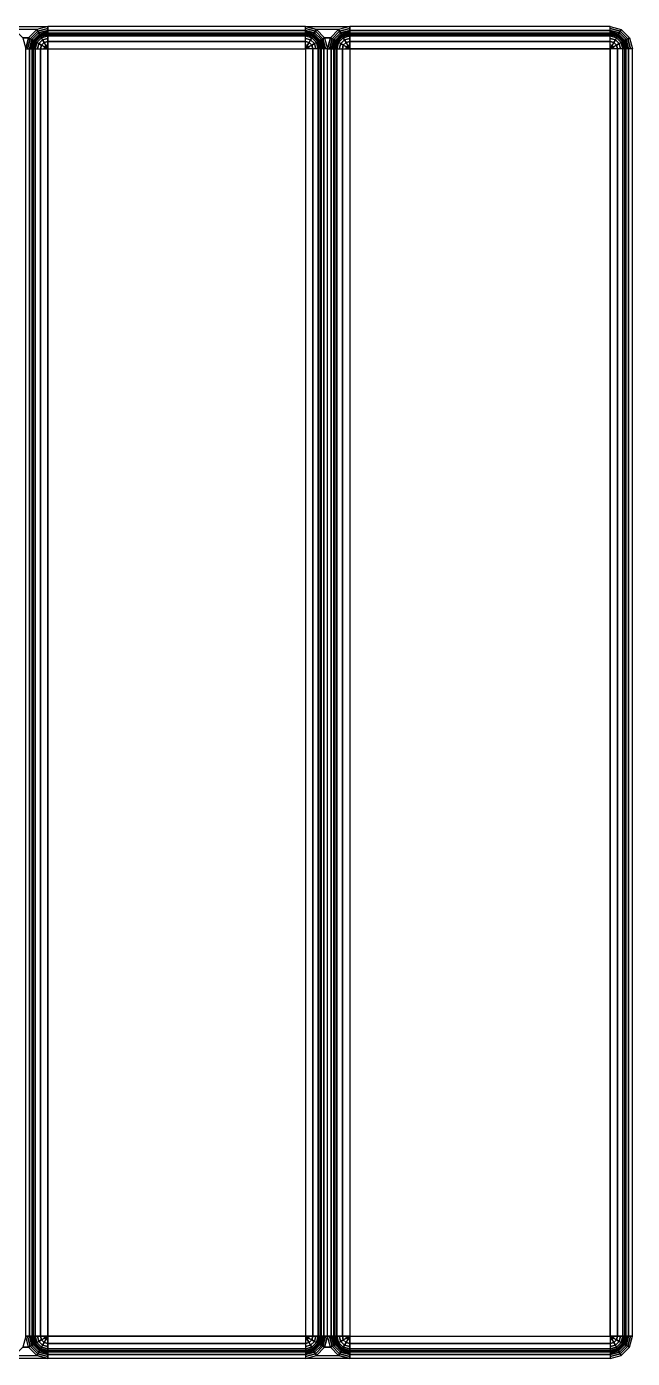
# Model space of a CAD drawing. Extents: x 0 to 500, y -450 to 0.
# Drawn here: x 295.3 to 500, y -450 to 0 of the extents above; entities that cross this region are included whole.
import ezdxf

# ---------------------------------------------------------------- set-up
doc = ezdxf.new("R2010")
doc.units = 0
doc.layers.add('BRANCO', color=7, linetype='CONTINUOUS')

msp = doc.modelspace()

# ---------------------------------------------------------------- linework, layer by layer
at = {"layer": 'BRANCO'}
for points in [[(291.25, -1, 45), (287.5, 0, 45), (302.5, 0, 45), (298.75, -1, 45)], [(299.07, -1.56, 44.91), (302.5, -0.64, 44.91), (302.5, 0, 45), (298.75, -1, 45)], [(389.5, 0, 45), (302.5, 0, 45), (302.5, -1.25, 44.67), (389.5, -1.25, 44.67)], [(393.25, -1, 45), (389.5, 0, 45), (404.5, 0, 45), (400.75, -1, 45)], [(392.92, -1.56, 44.91), (389.5, -0.64, 44.91), (389.5, 0, 45), (393.25, -1, 45)], [(401.07, -1.56, 44.91), (404.5, -0.64, 44.91), (404.5, 0, 45), (400.75, -1, 45)], [(492.5, 0, 45), (404.5, 0, 45), (404.5, -1.25, 44.67), (492.5, -1.25, 44.67)], [(495.92, -1.56, 44.91), (492.5, -0.64, 44.91), (492.5, 0, 45), (496.25, -1, 45)], [(298.75, -1, 45), (291.25, -1, 45), (293.99, -3.75, 45), (296, -3.75, 45)], [(296, -3.75, 45), (293.99, -3.75, 45), (295, -7.5, 45), (296, -3.75, 45)], [(295.64, -7.5, 44.91), (296.56, -4.07, 44.91), (296, -3.75, 45), (295, -7.5, 45)], [(296.25, -7.5, 44.67), (297.08, -4.37, 44.67), (296.56, -4.07, 44.91), (295.64, -7.5, 44.91)], [(296.56, -4.07, 44.91), (299.07, -1.56, 44.91), (298.75, -1, 45), (296, -3.75, 45)], [(296.77, -7.5, 44.27), (297.53, -4.63, 44.27), (297.08, -4.37, 44.67), (296.25, -7.5, 44.67)], [(297.08, -4.37, 44.67), (299.37, -2.08, 44.67), (299.07, -1.56, 44.91), (296.56, -4.07, 44.91)], [(297.53, -4.63, 44.27), (299.63, -2.53, 44.27), (299.37, -2.08, 44.67), (297.08, -4.37, 44.67)], [(297.88, -4.83, 43.75), (299.83, -2.87, 43.75), (299.63, -2.53, 44.27), (297.53, -4.63, 44.27)], [(298.09, -4.95, 43.15), (299.95, -3.09, 43.15), (299.83, -2.87, 43.75), (297.88, -4.83, 43.75)], [(298.17, -5, 42.5), (300, -3.16, 42.5), (299.95, -3.09, 43.15), (298.09, -4.95, 43.15)], [(298.31, -5.08, 3.71), (300.08, -3.31, 3.71), (300, -3.16, 5), (298.17, -5, 5)], [(298.17, -5, 5), (300, -3.16, 5), (300, -3.16, 42.5), (298.17, -5, 42.5)], [(298.75, -5.33, 2.5), (300.33, -3.75, 2.5), (300.08, -3.31, 3.71), (298.31, -5.08, 3.71)], [(299.44, -5.73, 1.46), (300.73, -4.43, 1.46), (300.33, -3.75, 2.5), (298.75, -5.33, 2.5)], [(299.37, -2.08, 44.67), (302.5, -1.25, 44.67), (302.5, -0.64, 44.91), (299.07, -1.56, 44.91)], [(299.63, -2.53, 44.27), (302.5, -1.76, 44.27), (302.5, -1.25, 44.67), (299.37, -2.08, 44.67)], [(300.33, -6.25, 0.67), (301.25, -5.33, 0.67), (300.73, -4.43, 1.46), (299.44, -5.73, 1.46)], [(299.83, -2.87, 43.75), (302.5, -2.16, 43.75), (302.5, -1.76, 44.27), (299.63, -2.53, 44.27)], [(299.95, -3.09, 43.15), (302.5, -2.41, 43.15), (302.5, -2.16, 43.75), (299.83, -2.87, 43.75)], [(300, -3.16, 42.5), (302.5, -2.5, 42.5), (302.5, -2.41, 43.15), (299.95, -3.09, 43.15)], [(300.08, -3.31, 3.71), (302.5, -2.67, 3.71), (302.5, -2.5, 5), (300, -3.16, 5)], [(300, -3.16, 5), (302.5, -2.5, 5), (302.5, -2.5, 42.5), (300, -3.16, 42.5)], [(300.33, -3.75, 2.5), (302.5, -3.16, 2.5), (302.5, -2.67, 3.71), (300.08, -3.31, 3.71)], [(300.73, -4.43, 1.46), (302.5, -3.96, 1.46), (302.5, -3.16, 2.5), (300.33, -3.75, 2.5)], [(301.25, -5.33, 0.67), (302.5, -5, 0.67), (302.5, -3.96, 1.46), (300.73, -4.43, 1.46)], [(389.5, -1.25, 44.67), (302.5, -1.25, 44.67), (302.5, -2.16, 43.75), (389.5, -2.16, 43.75)], [(389.5, -2.16, 43.75), (302.5, -2.16, 43.75), (302.5, -2.5, 42.5), (389.5, -2.5, 42.5)], [(389.5, -2.5, 42.5), (302.5, -2.5, 42.5), (302.5, -2.5, 5), (389.5, -2.5, 5)], [(389.5, -2.5, 5), (302.5, -2.5, 5), (302.5, -3.16, 2.5), (389.5, -3.16, 2.5)], [(389.5, -3.16, 2.5), (302.5, -3.16, 2.5), (302.5, -5, 0.67), (389.5, -5, 0.67)], [(392.62, -2.08, 44.67), (389.5, -1.25, 44.67), (389.5, -0.64, 44.91), (392.92, -1.56, 44.91)], [(392.36, -2.53, 44.27), (389.5, -1.76, 44.27), (389.5, -1.25, 44.67), (392.62, -2.08, 44.67)], [(392.16, -2.87, 43.75), (389.5, -2.16, 43.75), (389.5, -1.76, 44.27), (392.36, -2.53, 44.27)], [(392.04, -3.09, 43.15), (389.5, -2.41, 43.15), (389.5, -2.16, 43.75), (392.16, -2.87, 43.75)], [(392, -3.16, 42.5), (389.5, -2.5, 42.5), (389.5, -2.41, 43.15), (392.04, -3.09, 43.15)], [(392, -3.16, 5), (389.5, -2.5, 5), (389.5, -2.5, 42.5), (392, -3.16, 42.5)], [(391.91, -3.31, 3.71), (389.5, -2.67, 3.71), (389.5, -2.5, 5), (392, -3.16, 5)], [(391.66, -3.75, 2.5), (389.5, -3.16, 2.5), (389.5, -2.67, 3.71), (391.91, -3.31, 3.71)], [(391.27, -4.43, 1.46), (389.5, -3.96, 1.46), (389.5, -3.16, 2.5), (391.66, -3.75, 2.5)], [(390.75, -5.33, 0.67), (389.5, -5, 0.67), (389.5, -3.96, 1.46), (391.27, -4.43, 1.46)], [(391.66, -6.25, 0.67), (390.75, -5.33, 0.67), (391.27, -4.43, 1.46), (392.56, -5.73, 1.46)], [(392.56, -5.73, 1.46), (391.27, -4.43, 1.46), (391.66, -3.75, 2.5), (393.25, -5.33, 2.5)], [(393.25, -5.33, 2.5), (391.66, -3.75, 2.5), (391.91, -3.31, 3.71), (393.68, -5.08, 3.71)], [(393.68, -5.08, 3.71), (391.91, -3.31, 3.71), (392, -3.16, 5), (393.83, -5, 5)], [(393.83, -5, 42.5), (392, -3.16, 42.5), (392.04, -3.09, 43.15), (393.9, -4.95, 43.15)], [(393.83, -5, 5), (392, -3.16, 5), (392, -3.16, 42.5), (393.83, -5, 42.5)], [(393.9, -4.95, 43.15), (392.04, -3.09, 43.15), (392.16, -2.87, 43.75), (394.12, -4.83, 43.75)], [(394.12, -4.83, 43.75), (392.16, -2.87, 43.75), (392.36, -2.53, 44.27), (394.46, -4.63, 44.27)], [(394.46, -4.63, 44.27), (392.36, -2.53, 44.27), (392.62, -2.08, 44.67), (394.91, -4.37, 44.67)], [(394.91, -4.37, 44.67), (392.62, -2.08, 44.67), (392.92, -1.56, 44.91), (395.43, -4.07, 44.91)], [(395.43, -4.07, 44.91), (392.92, -1.56, 44.91), (393.25, -1, 45), (395.99, -3.75, 45)], [(400.75, -1, 45), (393.25, -1, 45), (395.99, -3.75, 45), (398, -3.75, 45)], [(395.23, -7.5, 44.27), (394.46, -4.63, 44.27), (394.91, -4.37, 44.67), (395.75, -7.5, 44.67)], [(395.75, -7.5, 44.67), (394.91, -4.37, 44.67), (395.43, -4.07, 44.91), (396.35, -7.5, 44.91)], [(396.35, -7.5, 44.91), (395.43, -4.07, 44.91), (395.99, -3.75, 45), (397, -7.5, 45)], [(398, -3.75, 45), (395.99, -3.75, 45), (397, -7.5, 45), (398, -3.75, 45)], [(397.64, -7.5, 44.91), (398.56, -4.07, 44.91), (398, -3.75, 45), (397, -7.5, 45)], [(398.25, -7.5, 44.67), (399.08, -4.37, 44.67), (398.56, -4.07, 44.91), (397.64, -7.5, 44.91)], [(398.56, -4.07, 44.91), (401.07, -1.56, 44.91), (400.75, -1, 45), (398, -3.75, 45)], [(398.77, -7.5, 44.27), (399.53, -4.63, 44.27), (399.08, -4.37, 44.67), (398.25, -7.5, 44.67)], [(399.08, -4.37, 44.67), (401.37, -2.08, 44.67), (401.07, -1.56, 44.91), (398.56, -4.07, 44.91)], [(399.53, -4.63, 44.27), (401.63, -2.53, 44.27), (401.37, -2.08, 44.67), (399.08, -4.37, 44.67)], [(399.88, -4.83, 43.75), (401.83, -2.87, 43.75), (401.63, -2.53, 44.27), (399.53, -4.63, 44.27)], [(400.09, -4.95, 43.15), (401.95, -3.09, 43.15), (401.83, -2.87, 43.75), (399.88, -4.83, 43.75)], [(400.17, -5, 42.5), (402, -3.16, 42.5), (401.95, -3.09, 43.15), (400.09, -4.95, 43.15)], [(400.17, -5, 5), (402, -3.16, 5), (402, -3.16, 42.5), (400.17, -5, 42.5)], [(400.31, -5.08, 3.71), (402.08, -3.31, 3.71), (402, -3.16, 5), (400.17, -5, 5)], [(400.75, -5.33, 2.5), (402.33, -3.75, 2.5), (402.08, -3.31, 3.71), (400.31, -5.08, 3.71)], [(401.44, -5.73, 1.46), (402.73, -4.43, 1.46), (402.33, -3.75, 2.5), (400.75, -5.33, 2.5)], [(401.37, -2.08, 44.67), (404.5, -1.25, 44.67), (404.5, -0.64, 44.91), (401.07, -1.56, 44.91)], [(401.63, -2.53, 44.27), (404.5, -1.76, 44.27), (404.5, -1.25, 44.67), (401.37, -2.08, 44.67)], [(402.33, -6.25, 0.67), (403.25, -5.33, 0.67), (402.73, -4.43, 1.46), (401.44, -5.73, 1.46)], [(401.83, -2.87, 43.75), (404.5, -2.16, 43.75), (404.5, -1.76, 44.27), (401.63, -2.53, 44.27)], [(401.95, -3.09, 43.15), (404.5, -2.41, 43.15), (404.5, -2.16, 43.75), (401.83, -2.87, 43.75)], [(402, -3.16, 42.5), (404.5, -2.5, 42.5), (404.5, -2.41, 43.15), (401.95, -3.09, 43.15)], [(402, -3.16, 5), (404.5, -2.5, 5), (404.5, -2.5, 42.5), (402, -3.16, 42.5)], [(402.08, -3.31, 3.71), (404.5, -2.67, 3.71), (404.5, -2.5, 5), (402, -3.16, 5)], [(402.33, -3.75, 2.5), (404.5, -3.16, 2.5), (404.5, -2.67, 3.71), (402.08, -3.31, 3.71)], [(402.73, -4.43, 1.46), (404.5, -3.96, 1.46), (404.5, -3.16, 2.5), (402.33, -3.75, 2.5)], [(403.25, -5.33, 0.67), (404.5, -5, 0.67), (404.5, -3.96, 1.46), (402.73, -4.43, 1.46)], [(492.5, -1.25, 44.67), (404.5, -1.25, 44.67), (404.5, -2.16, 43.75), (492.5, -2.16, 43.75)], [(492.5, -2.16, 43.75), (404.5, -2.16, 43.75), (404.5, -2.5, 42.5), (492.5, -2.5, 42.5)], [(492.5, -2.5, 42.5), (404.5, -2.5, 42.5), (404.5, -2.5, 5), (492.5, -2.5, 5)], [(492.5, -2.5, 5), (404.5, -2.5, 5), (404.5, -3.16, 2.5), (492.5, -3.16, 2.5)], [(492.5, -3.16, 2.5), (404.5, -3.16, 2.5), (404.5, -5, 0.67), (492.5, -5, 0.67)], [(495.62, -2.08, 44.67), (492.5, -1.25, 44.67), (492.5, -0.64, 44.91), (495.92, -1.56, 44.91)], [(495.36, -2.53, 44.27), (492.5, -1.76, 44.27), (492.5, -1.25, 44.67), (495.62, -2.08, 44.67)], [(495.16, -2.87, 43.75), (492.5, -2.16, 43.75), (492.5, -1.76, 44.27), (495.36, -2.53, 44.27)], [(495.04, -3.09, 43.15), (492.5, -2.41, 43.15), (492.5, -2.16, 43.75), (495.16, -2.87, 43.75)], [(495, -3.16, 42.5), (492.5, -2.5, 42.5), (492.5, -2.41, 43.15), (495.04, -3.09, 43.15)], [(495, -3.16, 5), (492.5, -2.5, 5), (492.5, -2.5, 42.5), (495, -3.16, 42.5)], [(494.91, -3.31, 3.71), (492.5, -2.67, 3.71), (492.5, -2.5, 5), (495, -3.16, 5)], [(494.66, -3.75, 2.5), (492.5, -3.16, 2.5), (492.5, -2.67, 3.71), (494.91, -3.31, 3.71)], [(494.27, -4.43, 1.46), (492.5, -3.96, 1.46), (492.5, -3.16, 2.5), (494.66, -3.75, 2.5)], [(493.75, -5.33, 0.67), (492.5, -5, 0.67), (492.5, -3.96, 1.46), (494.27, -4.43, 1.46)], [(494.66, -6.25, 0.67), (493.75, -5.33, 0.67), (494.27, -4.43, 1.46), (495.56, -5.73, 1.46)], [(495.56, -5.73, 1.46), (494.27, -4.43, 1.46), (494.66, -3.75, 2.5), (496.25, -5.33, 2.5)], [(496.25, -5.33, 2.5), (494.66, -3.75, 2.5), (494.91, -3.31, 3.71), (496.68, -5.08, 3.71)], [(496.68, -5.08, 3.71), (494.91, -3.31, 3.71), (495, -3.16, 5), (496.83, -5, 5)], [(496.83, -5, 42.5), (495, -3.16, 42.5), (495.04, -3.09, 43.15), (496.9, -4.95, 43.15)], [(496.83, -5, 5), (495, -3.16, 5), (495, -3.16, 42.5), (496.83, -5, 42.5)], [(496.9, -4.95, 43.15), (495.04, -3.09, 43.15), (495.16, -2.87, 43.75), (497.12, -4.83, 43.75)], [(497.12, -4.83, 43.75), (495.16, -2.87, 43.75), (495.36, -2.53, 44.27), (497.46, -4.63, 44.27)], [(497.46, -4.63, 44.27), (495.36, -2.53, 44.27), (495.62, -2.08, 44.67), (497.91, -4.37, 44.67)], [(497.91, -4.37, 44.67), (495.62, -2.08, 44.67), (495.92, -1.56, 44.91), (498.43, -4.07, 44.91)], [(498.43, -4.07, 44.91), (495.92, -1.56, 44.91), (496.25, -1, 45), (498.99, -3.75, 45)], [(498.23, -7.5, 44.27), (497.46, -4.63, 44.27), (497.91, -4.37, 44.67), (498.75, -7.5, 44.67)], [(498.75, -7.5, 44.67), (497.91, -4.37, 44.67), (498.43, -4.07, 44.91), (499.35, -7.5, 44.91)], [(499.35, -7.5, 44.91), (498.43, -4.07, 44.91), (498.99, -3.75, 45), (500, -7.5, 45)], [(296.25, -7.5, 44.67), (296.25, -442.5, 44.67), (295, -442.5, 45), (295, -7.5, 45)], [(297.16, -7.5, 43.75), (297.16, -442.5, 43.75), (296.25, -442.5, 44.67), (296.25, -7.5, 44.67)], [(297.16, -7.5, 43.75), (297.88, -4.83, 43.75), (297.53, -4.63, 44.27), (296.77, -7.5, 44.27)], [(297.41, -7.5, 43.15), (298.09, -4.95, 43.15), (297.88, -4.83, 43.75), (297.16, -7.5, 43.75)], [(297.5, -7.5, 42.5), (297.5, -442.5, 42.5), (297.16, -442.5, 43.75), (297.16, -7.5, 43.75)], [(297.5, -7.5, 42.5), (298.17, -5, 42.5), (298.09, -4.95, 43.15), (297.41, -7.5, 43.15)], [(297.67, -7.5, 3.71), (298.31, -5.08, 3.71), (298.17, -5, 5), (297.5, -7.5, 5)], [(297.5, -7.5, 5), (298.17, -5, 5), (298.17, -5, 42.5), (297.5, -7.5, 42.5)], [(298.17, -7.5, 2.5), (298.17, -442.5, 2.5), (297.5, -442.5, 5), (297.5, -7.5, 5)], [(297.5, -7.5, 5), (297.5, -442.5, 5), (297.5, -442.5, 42.5), (297.5, -7.5, 42.5)], [(298.17, -7.5, 2.5), (298.75, -5.33, 2.5), (298.31, -5.08, 3.71), (297.67, -7.5, 3.71)], [(298.96, -7.5, 1.46), (299.44, -5.73, 1.46), (298.75, -5.33, 2.5), (298.17, -7.5, 2.5)], [(300, -7.5, 0.67), (300, -442.5, 0.67), (298.17, -442.5, 2.5), (298.17, -7.5, 2.5)], [(300, -7.5, 0.67), (300.33, -6.25, 0.67), (299.44, -5.73, 1.46), (298.96, -7.5, 1.46)], [(301.2, -7.5, 0.17), (301.38, -6.85, 0.17), (300.33, -6.25, 0.67), (300, -7.5, 0.67)], [(302.5, -7.5), (302.5, -442.5), (300, -442.5, 0.67), (300, -7.5, 0.67)], [(301.38, -6.85, 0.17), (301.85, -6.37, 0.17), (301.25, -5.33, 0.67), (300.33, -6.25, 0.67)], [(302.5, -7.5), (301.38, -6.85, 0.17), (301.2, -7.5, 0.17), (302.5, -7.5)], [(301.85, -6.37, 0.17), (302.5, -6.2, 0.17), (302.5, -5, 0.67), (301.25, -5.33, 0.67)], [(302.5, -7.5), (301.85, -6.37, 0.17), (301.38, -6.85, 0.17), (302.5, -7.5)], [(302.5, -7.5), (302.5, -6.2, 0.17), (301.85, -6.37, 0.17), (302.5, -7.5)], [(389.5, -5, 0.67), (302.5, -5, 0.67), (302.5, -7.5), (389.5, -7.5)], [(389.5, -442.5), (302.5, -442.5), (302.5, -7.5), (389.5, -7.5)], [(390.14, -6.37, 0.17), (389.5, -6.2, 0.17), (389.5, -5, 0.67), (390.75, -5.33, 0.67)], [(389.5, -7.5), (389.5, -6.2, 0.17), (390.14, -6.37, 0.17), (389.5, -7.5)], [(389.5, -7.5), (390.14, -6.37, 0.17), (390.62, -6.85, 0.17), (389.5, -7.5)], [(389.5, -7.5), (390.62, -6.85, 0.17), (390.79, -7.5, 0.17), (389.5, -7.5)], [(389.5, -7.5), (389.5, -442.5), (392, -442.5, 0.67), (392, -7.5, 0.67)], [(390.62, -6.85, 0.17), (390.14, -6.37, 0.17), (390.75, -5.33, 0.67), (391.66, -6.25, 0.67)], [(390.79, -7.5, 0.17), (390.62, -6.85, 0.17), (391.66, -6.25, 0.67), (392, -7.5, 0.67)], [(392, -7.5, 0.67), (391.66, -6.25, 0.67), (392.56, -5.73, 1.46), (393.03, -7.5, 1.46)], [(392, -7.5, 0.67), (392, -442.5, 0.67), (393.83, -442.5, 2.5), (393.83, -7.5, 2.5)], [(393.03, -7.5, 1.46), (392.56, -5.73, 1.46), (393.25, -5.33, 2.5), (393.83, -7.5, 2.5)], [(393.83, -7.5, 2.5), (393.25, -5.33, 2.5), (393.68, -5.08, 3.71), (394.33, -7.5, 3.71)], [(394.33, -7.5, 3.71), (393.68, -5.08, 3.71), (393.83, -5, 5), (394.5, -7.5, 5)], [(394.5, -7.5, 42.5), (393.83, -5, 42.5), (393.9, -4.95, 43.15), (394.58, -7.5, 43.15)], [(394.5, -7.5, 5), (393.83, -5, 5), (393.83, -5, 42.5), (394.5, -7.5, 42.5)], [(393.83, -7.5, 2.5), (393.83, -442.5, 2.5), (394.5, -442.5, 5), (394.5, -7.5, 5)], [(394.58, -7.5, 43.15), (393.9, -4.95, 43.15), (394.12, -4.83, 43.75), (394.83, -7.5, 43.75)], [(394.83, -7.5, 43.75), (394.12, -4.83, 43.75), (394.46, -4.63, 44.27), (395.23, -7.5, 44.27)], [(394.5, -7.5, 42.5), (394.5, -442.5, 42.5), (394.84, -442.5, 43.75), (394.84, -7.5, 43.75)], [(394.5, -7.5, 5), (394.5, -442.5, 5), (394.5, -442.5, 42.5), (394.5, -7.5, 42.5)], [(394.84, -7.5, 43.75), (394.84, -442.5, 43.75), (395.75, -442.5, 44.67), (395.75, -7.5, 44.67)], [(395.75, -7.5, 44.67), (395.75, -442.5, 44.67), (397, -442.5, 45), (397, -7.5, 45)], [(398.25, -7.5, 44.67), (398.25, -442.5, 44.67), (397, -442.5, 45), (397, -7.5, 45)], [(399.16, -7.5, 43.75), (399.16, -442.5, 43.75), (398.25, -442.5, 44.67), (398.25, -7.5, 44.67)], [(399.16, -7.5, 43.75), (399.88, -4.83, 43.75), (399.53, -4.63, 44.27), (398.77, -7.5, 44.27)], [(399.41, -7.5, 43.15), (400.09, -4.95, 43.15), (399.88, -4.83, 43.75), (399.16, -7.5, 43.75)], [(399.5, -7.5, 42.5), (399.5, -442.5, 42.5), (399.16, -442.5, 43.75), (399.16, -7.5, 43.75)], [(399.5, -7.5, 42.5), (400.17, -5, 42.5), (400.09, -4.95, 43.15), (399.41, -7.5, 43.15)], [(399.5, -7.5, 5), (400.17, -5, 5), (400.17, -5, 42.5), (399.5, -7.5, 42.5)], [(399.67, -7.5, 3.71), (400.31, -5.08, 3.71), (400.17, -5, 5), (399.5, -7.5, 5)], [(399.5, -7.5, 5), (399.5, -442.5, 5), (399.5, -442.5, 42.5), (399.5, -7.5, 42.5)], [(400.17, -7.5, 2.5), (400.17, -442.5, 2.5), (399.5, -442.5, 5), (399.5, -7.5, 5)], [(400.17, -7.5, 2.5), (400.75, -5.33, 2.5), (400.31, -5.08, 3.71), (399.67, -7.5, 3.71)], [(400.96, -7.5, 1.46), (401.44, -5.73, 1.46), (400.75, -5.33, 2.5), (400.17, -7.5, 2.5)], [(402, -7.5, 0.67), (402, -442.5, 0.67), (400.17, -442.5, 2.5), (400.17, -7.5, 2.5)], [(402, -7.5, 0.67), (402.33, -6.25, 0.67), (401.44, -5.73, 1.46), (400.96, -7.5, 1.46)], [(403.2, -7.5, 0.17), (403.38, -6.85, 0.17), (402.33, -6.25, 0.67), (402, -7.5, 0.67)], [(404.5, -7.5), (404.5, -442.5), (402, -442.5, 0.67), (402, -7.5, 0.67)], [(403.38, -6.85, 0.17), (403.85, -6.37, 0.17), (403.25, -5.33, 0.67), (402.33, -6.25, 0.67)], [(404.5, -7.5), (403.38, -6.85, 0.17), (403.2, -7.5, 0.17), (404.5, -7.5)], [(403.85, -6.37, 0.17), (404.5, -6.2, 0.17), (404.5, -5, 0.67), (403.25, -5.33, 0.67)], [(404.5, -7.5), (403.85, -6.37, 0.17), (403.38, -6.85, 0.17), (404.5, -7.5)], [(404.5, -7.5), (404.5, -6.2, 0.17), (403.85, -6.37, 0.17), (404.5, -7.5)], [(492.5, -5, 0.67), (404.5, -5, 0.67), (404.5, -7.5), (492.5, -7.5)], [(404.5, -442.5), (492.5, -442.5), (492.5, -7.5), (404.5, -7.5)], [(493.14, -6.37, 0.17), (492.5, -6.2, 0.17), (492.5, -5, 0.67), (493.75, -5.33, 0.67)], [(492.5, -7.5), (492.5, -6.2, 0.17), (493.14, -6.37, 0.17), (492.5, -7.5)], [(492.5, -7.5), (493.14, -6.37, 0.17), (493.62, -6.85, 0.17), (492.5, -7.5)], [(492.5, -7.5), (493.62, -6.85, 0.17), (493.79, -7.5, 0.17), (492.5, -7.5)], [(492.5, -7.5), (492.5, -442.5), (495, -442.5, 0.67), (495, -7.5, 0.67)], [(493.62, -6.85, 0.17), (493.14, -6.37, 0.17), (493.75, -5.33, 0.67), (494.66, -6.25, 0.67)], [(493.79, -7.5, 0.17), (493.62, -6.85, 0.17), (494.66, -6.25, 0.67), (495, -7.5, 0.67)], [(495, -7.5, 0.67), (494.66, -6.25, 0.67), (495.56, -5.73, 1.46), (496.03, -7.5, 1.46)], [(495, -7.5, 0.67), (495, -442.5, 0.67), (496.83, -442.5, 2.5), (496.83, -7.5, 2.5)], [(496.03, -7.5, 1.46), (495.56, -5.73, 1.46), (496.25, -5.33, 2.5), (496.83, -7.5, 2.5)], [(496.83, -7.5, 2.5), (496.25, -5.33, 2.5), (496.68, -5.08, 3.71), (497.33, -7.5, 3.71)], [(497.33, -7.5, 3.71), (496.68, -5.08, 3.71), (496.83, -5, 5), (497.5, -7.5, 5)], [(497.5, -7.5, 42.5), (496.83, -5, 42.5), (496.9, -4.95, 43.15), (497.58, -7.5, 43.15)], [(497.5, -7.5, 5), (496.83, -5, 5), (496.83, -5, 42.5), (497.5, -7.5, 42.5)], [(496.83, -7.5, 2.5), (496.83, -442.5, 2.5), (497.5, -442.5, 5), (497.5, -7.5, 5)], [(497.58, -7.5, 43.15), (496.9, -4.95, 43.15), (497.12, -4.83, 43.75), (497.83, -7.5, 43.75)], [(497.83, -7.5, 43.75), (497.12, -4.83, 43.75), (497.46, -4.63, 44.27), (498.23, -7.5, 44.27)], [(497.5, -7.5, 42.5), (497.5, -442.5, 42.5), (497.83, -442.5, 43.75), (497.83, -7.5, 43.75)], [(497.5, -7.5, 5), (497.5, -442.5, 5), (497.5, -442.5, 42.5), (497.5, -7.5, 42.5)], [(497.83, -7.5, 43.75), (497.83, -442.5, 43.75), (498.75, -442.5, 44.67), (498.75, -7.5, 44.67)], [(498.75, -7.5, 44.67), (498.75, -442.5, 44.67), (500, -442.5, 45), (500, -7.5, 45)], [(293.99, -446.25, 45), (296, -446.25, 45), (295, -442.5, 45), (293.99, -446.25, 45)], [(295.64, -442.5, 44.91), (296.56, -445.92, 44.91), (296, -446.25, 45), (295, -442.5, 45)], [(296.25, -442.5, 44.67), (297.08, -445.62, 44.67), (296.56, -445.92, 44.91), (295.64, -442.5, 44.91)], [(296.77, -442.5, 44.27), (297.53, -445.36, 44.27), (297.08, -445.62, 44.67), (296.25, -442.5, 44.67)], [(297.16, -442.5, 43.75), (297.88, -445.16, 43.75), (297.53, -445.36, 44.27), (296.77, -442.5, 44.27)], [(297.53, -445.36, 44.27), (299.63, -447.46, 44.27), (299.37, -447.91, 44.67), (297.08, -445.62, 44.67)], [(297.41, -442.5, 43.15), (298.09, -445.04, 43.15), (297.88, -445.16, 43.75), (297.16, -442.5, 43.75)], [(297.5, -442.5, 42.5), (298.17, -445, 42.5), (298.09, -445.04, 43.15), (297.41, -442.5, 43.15)], [(297.67, -442.5, 3.71), (298.31, -444.91, 3.71), (298.17, -445, 5), (297.5, -442.5, 5)], [(297.5, -442.5, 5), (298.17, -445, 5), (298.17, -445, 42.5), (297.5, -442.5, 42.5)], [(297.88, -445.16, 43.75), (299.83, -447.12, 43.75), (299.63, -447.46, 44.27), (297.53, -445.36, 44.27)], [(298.17, -442.5, 2.5), (298.75, -444.66, 2.5), (298.31, -444.91, 3.71), (297.67, -442.5, 3.71)], [(298.09, -445.04, 43.15), (299.95, -446.9, 43.15), (299.83, -447.12, 43.75), (297.88, -445.16, 43.75)], [(298.17, -445, 42.5), (300, -446.83, 42.5), (299.95, -446.9, 43.15), (298.09, -445.04, 43.15)], [(298.96, -442.5, 1.46), (299.44, -444.26, 1.46), (298.75, -444.66, 2.5), (298.17, -442.5, 2.5)], [(298.31, -444.91, 3.71), (300.08, -446.68, 3.71), (300, -446.83, 5), (298.17, -445, 5)], [(298.17, -445, 5), (300, -446.83, 5), (300, -446.83, 42.5), (298.17, -445, 42.5)], [(298.75, -444.66, 2.5), (300.33, -446.25, 2.5), (300.08, -446.68, 3.71), (298.31, -444.91, 3.71)], [(299.44, -444.26, 1.46), (300.73, -445.56, 1.46), (300.33, -446.25, 2.5), (298.75, -444.66, 2.5)], [(300, -442.5, 0.67), (300.33, -443.75, 0.67), (299.44, -444.26, 1.46), (298.96, -442.5, 1.46)], [(300.33, -443.75, 0.67), (301.25, -444.66, 0.67), (300.73, -445.56, 1.46), (299.44, -444.26, 1.46)], [(301.2, -442.5, 0.17), (301.38, -443.14, 0.17), (300.33, -443.75, 0.67), (300, -442.5, 0.67)], [(301.38, -443.14, 0.17), (301.85, -443.62, 0.17), (301.25, -444.66, 0.67), (300.33, -443.75, 0.67)], [(301.25, -444.66, 0.67), (302.5, -445, 0.67), (302.5, -446.03, 1.46), (300.73, -445.56, 1.46)], [(302.5, -442.5), (301.38, -443.14, 0.17), (301.2, -442.5, 0.17), (302.5, -442.5)], [(301.85, -443.62, 0.17), (302.5, -443.79, 0.17), (302.5, -445, 0.67), (301.25, -444.66, 0.67)], [(302.5, -442.5), (301.85, -443.62, 0.17), (301.38, -443.14, 0.17), (302.5, -442.5)], [(302.5, -442.5), (302.5, -443.79, 0.17), (301.85, -443.62, 0.17), (302.5, -442.5)], [(389.5, -445, 0.67), (302.5, -445, 0.67), (302.5, -442.5), (389.5, -442.5)], [(389.5, -446.83, 2.5), (302.5, -446.83, 2.5), (302.5, -445, 0.67), (389.5, -445, 0.67)], [(389.5, -442.5), (389.5, -443.79, 0.17), (390.14, -443.62, 0.17), (389.5, -442.5)], [(389.5, -442.5), (390.14, -443.62, 0.17), (390.62, -443.14, 0.17), (389.5, -442.5)], [(389.5, -442.5), (390.62, -443.14, 0.17), (390.79, -442.5, 0.17), (389.5, -442.5)], [(390.14, -443.62, 0.17), (389.5, -443.79, 0.17), (389.5, -445, 0.67), (390.75, -444.66, 0.67)], [(390.75, -444.66, 0.67), (389.5, -445, 0.67), (389.5, -446.03, 1.46), (391.27, -445.56, 1.46)], [(390.62, -443.14, 0.17), (390.14, -443.62, 0.17), (390.75, -444.66, 0.67), (391.66, -443.75, 0.67)], [(390.79, -442.5, 0.17), (390.62, -443.14, 0.17), (391.66, -443.75, 0.67), (392, -442.5, 0.67)], [(391.66, -443.75, 0.67), (390.75, -444.66, 0.67), (391.27, -445.56, 1.46), (392.56, -444.26, 1.46)], [(392.56, -444.26, 1.46), (391.27, -445.56, 1.46), (391.66, -446.25, 2.5), (393.25, -444.66, 2.5)], [(392, -442.5, 0.67), (391.66, -443.75, 0.67), (392.56, -444.26, 1.46), (393.03, -442.5, 1.46)], [(393.25, -444.66, 2.5), (391.66, -446.25, 2.5), (391.91, -446.68, 3.71), (393.68, -444.91, 3.71)], [(393.68, -444.91, 3.71), (391.91, -446.68, 3.71), (392, -446.83, 5), (393.83, -445, 5)], [(393.83, -445, 5), (392, -446.83, 5), (392, -446.83, 42.5), (393.83, -445, 42.5)], [(393.83, -445, 42.5), (392, -446.83, 42.5), (392.04, -446.9, 43.15), (393.9, -445.04, 43.15)], [(393.9, -445.04, 43.15), (392.04, -446.9, 43.15), (392.16, -447.12, 43.75), (394.12, -445.16, 43.75)], [(394.12, -445.16, 43.75), (392.16, -447.12, 43.75), (392.36, -447.46, 44.27), (394.46, -445.36, 44.27)], [(394.46, -445.36, 44.27), (392.36, -447.46, 44.27), (392.62, -447.91, 44.67), (394.91, -445.62, 44.67)], [(393.03, -442.5, 1.46), (392.56, -444.26, 1.46), (393.25, -444.66, 2.5), (393.83, -442.5, 2.5)], [(393.83, -442.5, 2.5), (393.25, -444.66, 2.5), (393.68, -444.91, 3.71), (394.33, -442.5, 3.71)], [(394.33, -442.5, 3.71), (393.68, -444.91, 3.71), (393.83, -445, 5), (394.5, -442.5, 5)], [(394.5, -442.5, 5), (393.83, -445, 5), (393.83, -445, 42.5), (394.5, -442.5, 42.5)], [(394.5, -442.5, 42.5), (393.83, -445, 42.5), (393.9, -445.04, 43.15), (394.58, -442.5, 43.15)], [(394.58, -442.5, 43.15), (393.9, -445.04, 43.15), (394.12, -445.16, 43.75), (394.83, -442.5, 43.75)], [(394.83, -442.5, 43.75), (394.12, -445.16, 43.75), (394.46, -445.36, 44.27), (395.23, -442.5, 44.27)], [(395.23, -442.5, 44.27), (394.46, -445.36, 44.27), (394.91, -445.62, 44.67), (395.75, -442.5, 44.67)], [(395.75, -442.5, 44.67), (394.91, -445.62, 44.67), (395.43, -445.92, 44.91), (396.35, -442.5, 44.91)], [(396.35, -442.5, 44.91), (395.43, -445.92, 44.91), (395.99, -446.25, 45), (397, -442.5, 45)], [(395.99, -446.25, 45), (398, -446.25, 45), (397, -442.5, 45), (395.99, -446.25, 45)], [(397.64, -442.5, 44.91), (398.56, -445.92, 44.91), (398, -446.25, 45), (397, -442.5, 45)], [(398.25, -442.5, 44.67), (399.08, -445.62, 44.67), (398.56, -445.92, 44.91), (397.64, -442.5, 44.91)], [(398.77, -442.5, 44.27), (399.53, -445.36, 44.27), (399.08, -445.62, 44.67), (398.25, -442.5, 44.67)], [(399.16, -442.5, 43.75), (399.88, -445.16, 43.75), (399.53, -445.36, 44.27), (398.77, -442.5, 44.27)], [(399.53, -445.36, 44.27), (401.63, -447.46, 44.27), (401.37, -447.91, 44.67), (399.08, -445.62, 44.67)], [(399.41, -442.5, 43.15), (400.09, -445.04, 43.15), (399.88, -445.16, 43.75), (399.16, -442.5, 43.75)], [(399.5, -442.5, 42.5), (400.17, -445, 42.5), (400.09, -445.04, 43.15), (399.41, -442.5, 43.15)], [(399.5, -442.5, 5), (400.17, -445, 5), (400.17, -445, 42.5), (399.5, -442.5, 42.5)], [(399.67, -442.5, 3.71), (400.31, -444.91, 3.71), (400.17, -445, 5), (399.5, -442.5, 5)], [(399.88, -445.16, 43.75), (401.83, -447.12, 43.75), (401.63, -447.46, 44.27), (399.53, -445.36, 44.27)], [(400.17, -442.5, 2.5), (400.75, -444.66, 2.5), (400.31, -444.91, 3.71), (399.67, -442.5, 3.71)], [(400.09, -445.04, 43.15), (401.95, -446.9, 43.15), (401.83, -447.12, 43.75), (399.88, -445.16, 43.75)], [(400.17, -445, 42.5), (402, -446.83, 42.5), (401.95, -446.9, 43.15), (400.09, -445.04, 43.15)], [(400.96, -442.5, 1.46), (401.44, -444.26, 1.46), (400.75, -444.66, 2.5), (400.17, -442.5, 2.5)], [(400.31, -444.91, 3.71), (402.08, -446.68, 3.71), (402, -446.83, 5), (400.17, -445, 5)], [(400.17, -445, 5), (402, -446.83, 5), (402, -446.83, 42.5), (400.17, -445, 42.5)], [(400.75, -444.66, 2.5), (402.33, -446.25, 2.5), (402.08, -446.68, 3.71), (400.31, -444.91, 3.71)], [(401.44, -444.26, 1.46), (402.73, -445.56, 1.46), (402.33, -446.25, 2.5), (400.75, -444.66, 2.5)], [(402, -442.5, 0.67), (402.33, -443.75, 0.67), (401.44, -444.26, 1.46), (400.96, -442.5, 1.46)], [(402.33, -443.75, 0.67), (403.25, -444.66, 0.67), (402.73, -445.56, 1.46), (401.44, -444.26, 1.46)], [(403.2, -442.5, 0.17), (403.38, -443.14, 0.17), (402.33, -443.75, 0.67), (402, -442.5, 0.67)], [(403.38, -443.14, 0.17), (403.85, -443.62, 0.17), (403.25, -444.66, 0.67), (402.33, -443.75, 0.67)], [(403.25, -444.66, 0.67), (404.5, -445, 0.67), (404.5, -446.03, 1.46), (402.73, -445.56, 1.46)], [(404.5, -442.5), (403.38, -443.14, 0.17), (403.2, -442.5, 0.17), (404.5, -442.5)], [(403.85, -443.62, 0.17), (404.5, -443.79, 0.17), (404.5, -445, 0.67), (403.25, -444.66, 0.67)], [(404.5, -442.5), (403.85, -443.62, 0.17), (403.38, -443.14, 0.17), (404.5, -442.5)], [(404.5, -442.5), (404.5, -443.79, 0.17), (403.85, -443.62, 0.17), (404.5, -442.5)], [(492.5, -445, 0.67), (404.5, -445, 0.67), (404.5, -442.5), (492.5, -442.5)], [(492.5, -446.83, 2.5), (404.5, -446.83, 2.5), (404.5, -445, 0.67), (492.5, -445, 0.67)], [(492.5, -442.5), (493.14, -443.62, 0.17), (493.62, -443.14, 0.17), (492.5, -442.5)], [(492.5, -442.5), (493.62, -443.14, 0.17), (493.79, -442.5, 0.17), (492.5, -442.5)], [(492.5, -442.5), (492.5, -443.79, 0.17), (493.14, -443.62, 0.17), (492.5, -442.5)], [(493.14, -443.62, 0.17), (492.5, -443.79, 0.17), (492.5, -445, 0.67), (493.75, -444.66, 0.67)], [(493.75, -444.66, 0.67), (492.5, -445, 0.67), (492.5, -446.03, 1.46), (494.27, -445.56, 1.46)], [(493.62, -443.14, 0.17), (493.14, -443.62, 0.17), (493.75, -444.66, 0.67), (494.66, -443.75, 0.67)], [(493.79, -442.5, 0.17), (493.62, -443.14, 0.17), (494.66, -443.75, 0.67), (495, -442.5, 0.67)], [(494.66, -443.75, 0.67), (493.75, -444.66, 0.67), (494.27, -445.56, 1.46), (495.56, -444.26, 1.46)], [(495.56, -444.26, 1.46), (494.27, -445.56, 1.46), (494.66, -446.25, 2.5), (496.25, -444.66, 2.5)], [(495, -442.5, 0.67), (494.66, -443.75, 0.67), (495.56, -444.26, 1.46), (496.03, -442.5, 1.46)], [(496.25, -444.66, 2.5), (494.66, -446.25, 2.5), (494.91, -446.68, 3.71), (496.68, -444.91, 3.71)], [(496.68, -444.91, 3.71), (494.91, -446.68, 3.71), (495, -446.83, 5), (496.83, -445, 5)], [(496.83, -445, 5), (495, -446.83, 5), (495, -446.83, 42.5), (496.83, -445, 42.5)], [(496.83, -445, 42.5), (495, -446.83, 42.5), (495.04, -446.9, 43.15), (496.9, -445.04, 43.15)], [(496.9, -445.04, 43.15), (495.04, -446.9, 43.15), (495.16, -447.12, 43.75), (497.12, -445.16, 43.75)], [(497.12, -445.16, 43.75), (495.16, -447.12, 43.75), (495.36, -447.46, 44.27), (497.46, -445.36, 44.27)], [(497.46, -445.36, 44.27), (495.36, -447.46, 44.27), (495.62, -447.91, 44.67), (497.91, -445.62, 44.67)], [(496.03, -442.5, 1.46), (495.56, -444.26, 1.46), (496.25, -444.66, 2.5), (496.83, -442.5, 2.5)], [(496.83, -442.5, 2.5), (496.25, -444.66, 2.5), (496.68, -444.91, 3.71), (497.33, -442.5, 3.71)], [(497.33, -442.5, 3.71), (496.68, -444.91, 3.71), (496.83, -445, 5), (497.5, -442.5, 5)], [(497.5, -442.5, 5), (496.83, -445, 5), (496.83, -445, 42.5), (497.5, -442.5, 42.5)], [(497.5, -442.5, 42.5), (496.83, -445, 42.5), (496.9, -445.04, 43.15), (497.58, -442.5, 43.15)], [(497.58, -442.5, 43.15), (496.9, -445.04, 43.15), (497.12, -445.16, 43.75), (497.83, -442.5, 43.75)], [(497.83, -442.5, 43.75), (497.12, -445.16, 43.75), (497.46, -445.36, 44.27), (498.23, -442.5, 44.27)], [(498.23, -442.5, 44.27), (497.46, -445.36, 44.27), (497.91, -445.62, 44.67), (498.75, -442.5, 44.67)], [(498.75, -442.5, 44.67), (497.91, -445.62, 44.67), (498.43, -445.92, 44.91), (499.35, -442.5, 44.91)], [(499.35, -442.5, 44.91), (498.43, -445.92, 44.91), (498.99, -446.25, 45), (500, -442.5, 45)], [(298.75, -448.99, 45), (302.5, -450, 45), (287.5, -450, 45), (291.25, -448.99, 45)], [(291.25, -448.99, 45), (298.75, -448.99, 45), (296, -446.25, 45), (293.99, -446.25, 45)], [(296.56, -445.92, 44.91), (299.07, -448.43, 44.91), (298.75, -448.99, 45), (296, -446.25, 45)], [(297.08, -445.62, 44.67), (299.37, -447.91, 44.67), (299.07, -448.43, 44.91), (296.56, -445.92, 44.91)], [(299.07, -448.43, 44.91), (302.5, -449.35, 44.91), (302.5, -450, 45), (298.75, -448.99, 45)], [(299.37, -447.91, 44.67), (302.5, -448.75, 44.67), (302.5, -449.35, 44.91), (299.07, -448.43, 44.91)], [(299.63, -447.46, 44.27), (302.5, -448.23, 44.27), (302.5, -448.75, 44.67), (299.37, -447.91, 44.67)], [(299.83, -447.12, 43.75), (302.5, -447.83, 43.75), (302.5, -448.23, 44.27), (299.63, -447.46, 44.27)], [(299.95, -446.9, 43.15), (302.5, -447.58, 43.15), (302.5, -447.83, 43.75), (299.83, -447.12, 43.75)], [(300, -446.83, 42.5), (302.5, -447.5, 42.5), (302.5, -447.58, 43.15), (299.95, -446.9, 43.15)], [(300.08, -446.68, 3.71), (302.5, -447.32, 3.71), (302.5, -447.5, 5), (300, -446.83, 5)], [(300, -446.83, 5), (302.5, -447.5, 5), (302.5, -447.5, 42.5), (300, -446.83, 42.5)], [(300.33, -446.25, 2.5), (302.5, -446.83, 2.5), (302.5, -447.32, 3.71), (300.08, -446.68, 3.71)], [(300.73, -445.56, 1.46), (302.5, -446.03, 1.46), (302.5, -446.83, 2.5), (300.33, -446.25, 2.5)], [(389.5, -447.5, 5), (302.5, -447.5, 5), (302.5, -446.83, 2.5), (389.5, -446.83, 2.5)], [(389.5, -447.83, 43.75), (302.5, -447.83, 43.75), (302.5, -447.5, 42.5), (389.5, -447.5, 42.5)], [(389.5, -447.5, 42.5), (302.5, -447.5, 42.5), (302.5, -447.5, 5), (389.5, -447.5, 5)], [(389.5, -448.75, 44.67), (302.5, -448.75, 44.67), (302.5, -447.83, 43.75), (389.5, -447.83, 43.75)], [(389.5, -450, 45), (302.5, -450, 45), (302.5, -448.75, 44.67), (389.5, -448.75, 44.67)], [(391.27, -445.56, 1.46), (389.5, -446.03, 1.46), (389.5, -446.83, 2.5), (391.66, -446.25, 2.5)], [(391.66, -446.25, 2.5), (389.5, -446.83, 2.5), (389.5, -447.32, 3.71), (391.91, -446.68, 3.71)], [(391.91, -446.68, 3.71), (389.5, -447.32, 3.71), (389.5, -447.5, 5), (392, -446.83, 5)], [(392, -446.83, 5), (389.5, -447.5, 5), (389.5, -447.5, 42.5), (392, -446.83, 42.5)], [(392, -446.83, 42.5), (389.5, -447.5, 42.5), (389.5, -447.58, 43.15), (392.04, -446.9, 43.15)], [(392.04, -446.9, 43.15), (389.5, -447.58, 43.15), (389.5, -447.83, 43.75), (392.16, -447.12, 43.75)], [(392.16, -447.12, 43.75), (389.5, -447.83, 43.75), (389.5, -448.23, 44.27), (392.36, -447.46, 44.27)], [(392.36, -447.46, 44.27), (389.5, -448.23, 44.27), (389.5, -448.75, 44.67), (392.62, -447.91, 44.67)], [(392.62, -447.91, 44.67), (389.5, -448.75, 44.67), (389.5, -449.35, 44.91), (392.92, -448.43, 44.91)], [(392.92, -448.43, 44.91), (389.5, -449.35, 44.91), (389.5, -450, 45), (393.25, -448.99, 45)], [(400.75, -448.99, 45), (404.5, -450, 45), (389.5, -450, 45), (393.25, -448.99, 45)], [(394.91, -445.62, 44.67), (392.62, -447.91, 44.67), (392.92, -448.43, 44.91), (395.43, -445.92, 44.91)], [(395.43, -445.92, 44.91), (392.92, -448.43, 44.91), (393.25, -448.99, 45), (395.99, -446.25, 45)], [(393.25, -448.99, 45), (400.75, -448.99, 45), (398, -446.25, 45), (395.99, -446.25, 45)], [(398.56, -445.92, 44.91), (401.07, -448.43, 44.91), (400.75, -448.99, 45), (398, -446.25, 45)], [(399.08, -445.62, 44.67), (401.37, -447.91, 44.67), (401.07, -448.43, 44.91), (398.56, -445.92, 44.91)], [(401.07, -448.43, 44.91), (404.5, -449.35, 44.91), (404.5, -450, 45), (400.75, -448.99, 45)], [(401.37, -447.91, 44.67), (404.5, -448.75, 44.67), (404.5, -449.35, 44.91), (401.07, -448.43, 44.91)], [(401.63, -447.46, 44.27), (404.5, -448.23, 44.27), (404.5, -448.75, 44.67), (401.37, -447.91, 44.67)], [(401.83, -447.12, 43.75), (404.5, -447.83, 43.75), (404.5, -448.23, 44.27), (401.63, -447.46, 44.27)], [(401.95, -446.9, 43.15), (404.5, -447.58, 43.15), (404.5, -447.83, 43.75), (401.83, -447.12, 43.75)], [(402, -446.83, 42.5), (404.5, -447.5, 42.5), (404.5, -447.58, 43.15), (401.95, -446.9, 43.15)], [(402.08, -446.68, 3.71), (404.5, -447.32, 3.71), (404.5, -447.5, 5), (402, -446.83, 5)], [(402, -446.83, 5), (404.5, -447.5, 5), (404.5, -447.5, 42.5), (402, -446.83, 42.5)], [(402.33, -446.25, 2.5), (404.5, -446.83, 2.5), (404.5, -447.32, 3.71), (402.08, -446.68, 3.71)], [(402.73, -445.56, 1.46), (404.5, -446.03, 1.46), (404.5, -446.83, 2.5), (402.33, -446.25, 2.5)], [(492.5, -447.5, 5), (404.5, -447.5, 5), (404.5, -446.83, 2.5), (492.5, -446.83, 2.5)], [(492.5, -447.5, 42.5), (404.5, -447.5, 42.5), (404.5, -447.5, 5), (492.5, -447.5, 5)], [(492.5, -447.83, 43.75), (404.5, -447.83, 43.75), (404.5, -447.5, 42.5), (492.5, -447.5, 42.5)], [(492.5, -448.75, 44.67), (404.5, -448.75, 44.67), (404.5, -447.83, 43.75), (492.5, -447.83, 43.75)], [(492.5, -450, 45), (404.5, -450, 45), (404.5, -448.75, 44.67), (492.5, -448.75, 44.67)], [(494.27, -445.56, 1.46), (492.5, -446.03, 1.46), (492.5, -446.83, 2.5), (494.66, -446.25, 2.5)], [(494.66, -446.25, 2.5), (492.5, -446.83, 2.5), (492.5, -447.32, 3.71), (494.91, -446.68, 3.71)], [(494.91, -446.68, 3.71), (492.5, -447.32, 3.71), (492.5, -447.5, 5), (495, -446.83, 5)], [(495, -446.83, 5), (492.5, -447.5, 5), (492.5, -447.5, 42.5), (495, -446.83, 42.5)], [(495, -446.83, 42.5), (492.5, -447.5, 42.5), (492.5, -447.58, 43.15), (495.04, -446.9, 43.15)], [(495.04, -446.9, 43.15), (492.5, -447.58, 43.15), (492.5, -447.83, 43.75), (495.16, -447.12, 43.75)], [(495.16, -447.12, 43.75), (492.5, -447.83, 43.75), (492.5, -448.23, 44.27), (495.36, -447.46, 44.27)], [(495.36, -447.46, 44.27), (492.5, -448.23, 44.27), (492.5, -448.75, 44.67), (495.62, -447.91, 44.67)], [(495.62, -447.91, 44.67), (492.5, -448.75, 44.67), (492.5, -449.35, 44.91), (495.92, -448.43, 44.91)], [(495.92, -448.43, 44.91), (492.5, -449.35, 44.91), (492.5, -450, 45), (496.25, -448.99, 45)], [(497.91, -445.62, 44.67), (495.62, -447.91, 44.67), (495.92, -448.43, 44.91), (498.43, -445.92, 44.91)], [(498.43, -445.92, 44.91), (495.92, -448.43, 44.91), (496.25, -448.99, 45), (498.99, -446.25, 45)]]:
    msp.add_3dface(points, dxfattribs=at)

doc.saveas('drawing.dxf')
